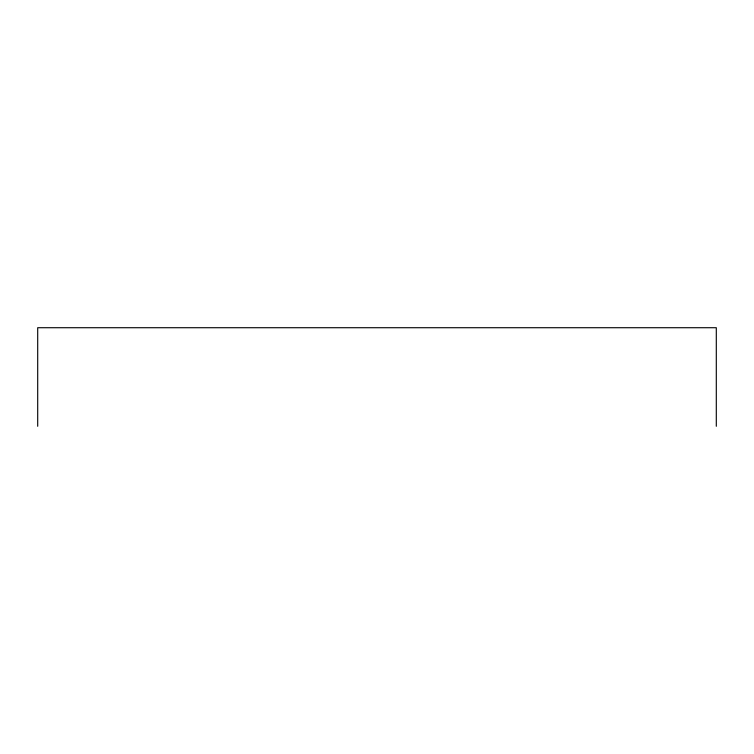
<?xml version="1.0" encoding="UTF-8"?>
<svg xmlns="http://www.w3.org/2000/svg" width="754" height="754" viewBox="0 0 754 754"><rect width="100%" height="100%" fill="white"/><g stroke="black" fill="none" stroke-linecap="round" stroke-linejoin="round"><path stroke-width="1.13" d="M716.3 426.283L716.3 327.717L37.7 327.717L37.7 426.283"/></g></svg>
